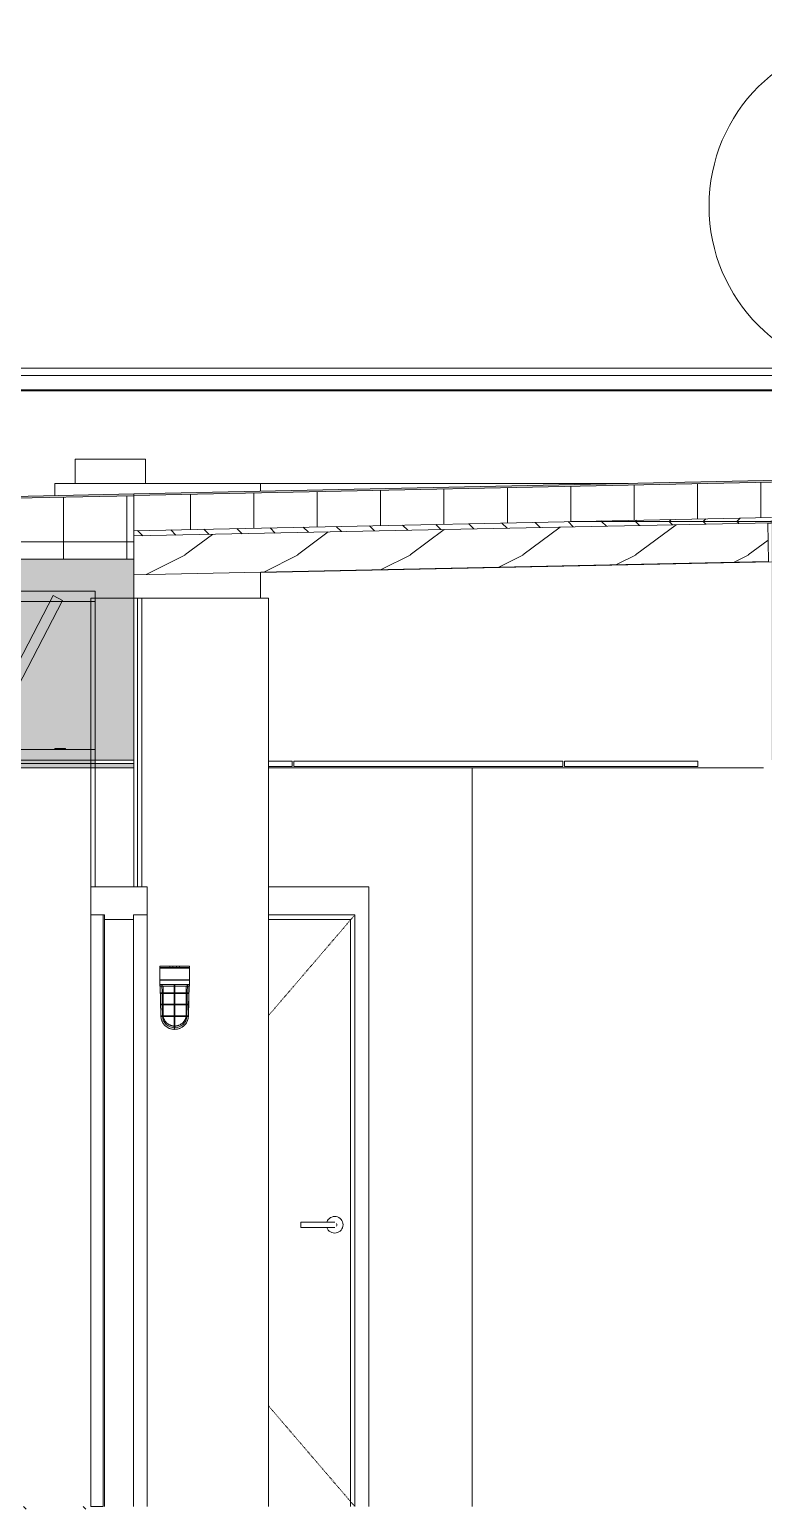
# Model space of a CAD drawing. Header units: inches. Extents: x 9661 to 15313, y -314 to 660.
# Drawn here: x 10346.7 to 10450.9, y 268 to 477.7 of the extents above; entities that cross this region are included whole.
import ezdxf

# ---------------------------------------------------------------- set-up
doc = ezdxf.new("R2010")
doc.units = ezdxf.units.IN
doc.header["$MEASUREMENT"] = 0
doc.linetypes.add('Dash 1_16_', pattern=[0.125, 0.0625, -0.0625])
for name, color, linetype, lineweight in [('0-1', 7, 'Continuous', 5), ('0-3', 55, 'Continuous', 9), ('0-4', 7, 'Continuous', 9), ('A-CLNG-1', 55, 'Continuous', 9), ('A-DOOR-2', 7, 'Dash 1_16_', 9), ('A-DOOR-3', 7, 'Continuous', 9), ('A-DOOR-4', 50, 'Continuous', 20), ('A-DOOR-FRAM-3', 7, 'Continuous', 9), ('A-DOOR-FRAM-4', 50, 'Continuous', 20), ('A-FLOR-1', 55, 'Continuous', 9), ('A-FLOR-3', 8, 'Continuous', 5), ('A-FLOR-8', 192, 'Continuous', 9), ('A-FLOR-MCUT-1', 51, 'Continuous', 9), ('A-FLOR-PATT-1', 45, 'Continuous', 9), ('A-ROOF-1', 252, 'Continuous', 13), ('A-ROOF-2', 251, 'Continuous', 5), ('A-ROOF-3', 132, 'Continuous', 9), ('A-ROOF-4', 55, 'Continuous', 9), ('A-ROOF-PATT-1', 45, 'Continuous', 9), ('A-WALL-4', 250, 'Continuous', 13), ('A-WALL-5', 55, 'Continuous', 9), ('E-LITE-EQPM', 33, 'Continuous', 9), ('E-LITE-EQPM-1', 55, 'Continuous', 9), ('I-WALL-1', 55, 'Continuous', 9), ('I-WALL-2', 7, 'Continuous', 9), ('S-BEAM-2', 7, 'Continuous', 9), ('S-BEAM-3', 55, 'Continuous', 9), ('S-GRID-IDEN', 1, 'Continuous', 9)]:
    doc.layers.add(name, color=color, linetype=linetype, lineweight=lineweight)
pattern_1 = [(0, (11008.554, 72), (0, 9), []), (90, (11008.554, 72), (-9, 6e-16), [])]

# ---------------------------------------------------------------- blocks, each defined once
blk = doc.blocks.new('Lighting-Flood-Cooper-All-Pro-VT1730-LED - Lighting-Flood-Cooper-All-Pro-VT1730-LED-V11-BUILDING SECTION - EAST_WEST - COURTYARD - LOOKING NORTH')
at = {"layer": 'E-LITE-EQPM'}
for p, q in [((10365.23, 344.44), (10365.23, 342.81)), ((10365.28, 344.44), (10367.33, 344.44)), ((10365.29, 344.56), (10365.29, 344.44)), ((10367.04, 344.56), (10367.13, 344.56)), ((10367.33, 344.44), (10369.38, 344.44)), ((10367.52, 344.56), (10367.61, 344.56)), ((10369.37, 344.44), (10369.37, 344.56)), ((10369.43, 342.81), (10369.43, 344.44)), ((10365.23, 342.75), (10365.23, 342.12)), ((10365.26, 342.81), (10365.26, 342.75)), ((10365.28, 342.81), (10367.33, 342.81)), ((10365.28, 342.75), (10367.33, 342.75)), ((10365.28, 342.12), (10367.33, 342.12)), ((10365.29, 342.12), (10365.37, 337.68)), ((10365.52, 342.12), (10365.54, 340.89)), ((10365.56, 342.12), (10365.56, 341.9)), ((10365.56, 341.9), (10367.28, 341.9)), ((10365.68, 341.9), (10365.68, 337.87)), ((10367.28, 342.13), (10367.28, 337.68)), ((10367.33, 342.81), (10369.38, 342.81)), ((10367.33, 342.75), (10369.38, 342.75)), ((10367.33, 342.12), (10369.38, 342.12)), ((10367.37, 341.9), (10369.1, 341.9)), ((10367.38, 337.68), (10367.38, 342.13)), ((10368.98, 337.87), (10368.98, 341.9)), ((10369.1, 341.9), (10369.1, 342.12)), ((10369.14, 342.12), (10369.12, 340.91)), ((10369.29, 337.68), (10369.37, 342.12)), ((10369.4, 342.75), (10369.4, 342.81)), ((10369.43, 342.12), (10369.43, 342.75)), ((10366.42, 340.94), (10365.48, 340.94)), ((10365.48, 340.85), (10365.75, 340.85)), ((10365.53, 340.94), (10365.64, 340.94)), ((10365.64, 340.85), (10365.53, 340.85)), ((10365.54, 340.87), (10365.57, 339.28)), ((10367.98, 340.85), (10369.13, 340.85)), ((10369.13, 340.94), (10368.9, 340.94)), ((10369.02, 340.94), (10369.13, 340.94)), ((10369.12, 340.85), (10369.02, 340.85)), ((10369.12, 340.89), (10369.09, 339.29)), ((10366.42, 339.31), (10365.5, 339.31)), ((10365.51, 339.22), (10365.79, 339.22)), ((10365.52, 339.31), (10365.63, 339.31)), ((10365.63, 339.22), (10365.52, 339.22)), ((10366.12, 337.69), (10365.53, 337.69)), ((10365.55, 337.69), (10365.66, 337.69)), ((10365.57, 339.25), (10365.59, 337.68)), ((10365.64, 339.31), (10365.68, 339.31)), ((10365.69, 339.22), (10365.65, 339.22)), ((10366.48, 339.31), (10366.43, 339.31)), ((10367.98, 339.22), (10369.15, 339.22)), ((10369.12, 337.69), (10368.16, 337.69)), ((10369.15, 339.31), (10368.86, 339.31)), ((10368.96, 339.31), (10369, 339.31)), ((10369.02, 339.22), (10368.98, 339.22)), ((10369.01, 337.69), (10369.11, 337.69)), ((10369.03, 339.31), (10369.14, 339.31)), ((10369.13, 339.22), (10369.03, 339.22)), ((10369.09, 339.26), (10369.06, 337.68)), ((10365.54, 337.6), (10366.43, 337.6)), ((10365.68, 337.6), (10365.57, 337.6)), ((10366.43, 337.6), (10366.49, 337.6)), ((10367.28, 337.59), (10367.28, 337.3)), ((10367.28, 335.99), (10367.28, 336.21)), ((10367.28, 336.21), (10367.28, 335.98)), ((10367.28, 335.98), (10367.28, 336.21)), ((10367.28, 335.84), (10367.28, 335.98)), ((10367.38, 335.98), (10367.38, 336.49)), ((10367.38, 336.21), (10367.38, 335.99)), ((10367.38, 336.21), (10367.38, 335.98)), ((10367.38, 335.98), (10367.38, 335.84)), ((10367.79, 337.6), (10368.16, 337.6)), ((10368.53, 337.6), (10369.12, 337.6)), ((10369.09, 337.6), (10368.99, 337.6))]:
    blk.add_line(p, q, dxfattribs=at)
at = {"layer": 'E-LITE-EQPM', "flags": 128}
for points in [[(10365.36, 340.85), (10365.35, 340.85), (10365.35, 340.85), (10365.35, 340.85), (10365.35, 340.85), (10365.35, 340.85), (10365.35, 340.85), (10365.34, 340.85), (10365.34, 340.85), (10365.34, 340.85), (10365.34, 340.85), (10365.34, 340.85), (10365.33, 340.85), (10365.33, 340.85), (10365.33, 340.85), (10365.33, 340.85), (10365.33, 340.86), (10365.33, 340.86), (10365.33, 340.86), (10365.32, 340.86), (10365.32, 340.86), (10365.32, 340.86), (10365.32, 340.86), (10365.32, 340.86), (10365.32, 340.87), (10365.32, 340.87), (10365.32, 340.87), (10365.31, 340.87), (10365.31, 340.87), (10365.31, 340.87), (10365.31, 340.88), (10365.31, 340.88), (10365.31, 340.88), (10365.31, 340.88), (10365.31, 340.88), (10365.31, 340.88), (10365.31, 340.89), (10365.31, 340.89), (10365.31, 340.89), (10365.31, 340.89), (10365.31, 340.89), (10365.31, 340.9), (10365.31, 340.9), (10365.31, 340.9), (10365.31, 340.9), (10365.31, 340.9), (10365.31, 340.91), (10365.31, 340.91), (10365.31, 340.91), (10365.31, 340.91), (10365.31, 340.91), (10365.31, 340.91), (10365.32, 340.92), (10365.32, 340.92), (10365.32, 340.92), (10365.32, 340.92), (10365.32, 340.92), (10365.32, 340.92), (10365.32, 340.92), (10365.32, 340.93), (10365.32, 340.93), (10365.33, 340.93), (10365.33, 340.93), (10365.33, 340.93), (10365.33, 340.93), (10365.33, 340.93), (10365.33, 340.93), (10365.34, 340.93), (10365.34, 340.94), (10365.34, 340.94), (10365.34, 340.94), (10365.34, 340.94), (10365.34, 340.94), (10365.35, 340.94), (10365.35, 340.94), (10365.35, 340.94), (10365.35, 340.94), (10365.35, 340.94), (10365.36, 340.94), (10365.36, 340.94)], [(10367.33, 340.94), (10367.25, 340.94), (10367.17, 340.94), (10367.09, 340.94), (10367.01, 340.94), (10366.94, 340.94), (10366.86, 340.94), (10366.78, 340.94), (10366.71, 340.94), (10366.63, 340.94), (10366.56, 340.94), (10366.49, 340.94), (10366.42, 340.94), (10366.35, 340.94), (10366.28, 340.94), (10366.21, 340.94), (10366.15, 340.94), (10366.09, 340.94), (10366.03, 340.94), (10365.97, 340.94), (10365.91, 340.94), (10365.86, 340.94), (10365.81, 340.94), (10365.76, 340.94), (10365.71, 340.94), (10365.67, 340.94), (10365.63, 340.94), (10365.59, 340.94), (10365.55, 340.94), (10365.52, 340.94), (10365.49, 340.94), (10365.46, 340.94), (10365.44, 340.94), (10365.42, 340.94), (10365.4, 340.94), (10365.38, 340.94), (10365.37, 340.94), (10365.36, 340.94), (10365.36, 340.94), (10365.36, 340.94), (10365.36, 340.94)], [(10365.36, 340.94), (10365.36, 340.94), (10365.36, 340.94), (10365.37, 340.94), (10365.38, 340.94), (10365.4, 340.94), (10365.41, 340.94), (10365.43, 340.94), (10365.46, 340.94)], [(10365.46, 340.85), (10365.44, 340.85), (10365.42, 340.85), (10365.4, 340.85), (10365.38, 340.85), (10365.37, 340.85), (10365.36, 340.85), (10365.36, 340.85), (10365.36, 340.85), (10365.36, 340.85)], [(10365.36, 340.85), (10365.36, 340.85), (10365.36, 340.85), (10365.37, 340.85), (10365.38, 340.85), (10365.4, 340.85), (10365.41, 340.85), (10365.43, 340.85), (10365.46, 340.85), (10365.48, 340.85), (10365.51, 340.85), (10365.54, 340.85), (10365.58, 340.85), (10365.62, 340.85), (10365.66, 340.85), (10365.7, 340.85), (10365.75, 340.85), (10365.79, 340.85), (10365.85, 340.85), (10365.9, 340.85), (10365.95, 340.85), (10366.01, 340.85), (10366.07, 340.85), (10366.13, 340.85), (10366.2, 340.85), (10366.26, 340.85), (10366.33, 340.85), (10366.4, 340.85), (10366.47, 340.85), (10366.54, 340.85), (10366.61, 340.85), (10366.69, 340.85), (10366.76, 340.85), (10366.84, 340.85), (10366.92, 340.85), (10366.99, 340.85), (10367.07, 340.85), (10367.15, 340.85), (10367.23, 340.85), (10367.31, 340.85), (10367.33, 340.85)], [(10365.54, 340.94), (10365.58, 340.94), (10365.62, 340.94), (10365.66, 340.94)], [(10365.67, 340.85), (10365.63, 340.85), (10365.59, 340.85), (10365.55, 340.85)], [(10369.3, 340.94), (10369.3, 340.94), (10369.29, 340.94), (10369.29, 340.94), (10369.27, 340.94), (10369.26, 340.94), (10369.24, 340.94), (10369.22, 340.94), (10369.2, 340.94), (10369.17, 340.94), (10369.14, 340.94), (10369.11, 340.94), (10369.08, 340.94), (10369.04, 340.94), (10369, 340.94), (10368.96, 340.94), (10368.91, 340.94), (10368.86, 340.94), (10368.81, 340.94), (10368.76, 340.94), (10368.7, 340.94), (10368.64, 340.94), (10368.58, 340.94), (10368.52, 340.94), (10368.46, 340.94), (10368.39, 340.94), (10368.33, 340.94), (10368.26, 340.94), (10368.19, 340.94), (10368.12, 340.94), (10368.04, 340.94), (10367.97, 340.94), (10367.89, 340.94), (10367.82, 340.94), (10367.74, 340.94), (10367.66, 340.94), (10367.59, 340.94), (10367.51, 340.94), (10367.43, 340.94), (10367.35, 340.94), (10367.33, 340.94)], [(10367.33, 340.85), (10367.41, 340.85), (10367.49, 340.85), (10367.56, 340.85), (10367.64, 340.85), (10367.72, 340.85), (10367.8, 340.85), (10367.87, 340.85), (10367.95, 340.85), (10368.02, 340.85), (10368.1, 340.85), (10368.17, 340.85), (10368.24, 340.85), (10368.31, 340.85), (10368.38, 340.85), (10368.44, 340.85), (10368.51, 340.85), (10368.57, 340.85), (10368.63, 340.85), (10368.69, 340.85), (10368.74, 340.85), (10368.8, 340.85), (10368.85, 340.85), (10368.9, 340.85), (10368.94, 340.85), (10368.99, 340.85), (10369.03, 340.85), (10369.07, 340.85), (10369.1, 340.85), (10369.14, 340.85), (10369.17, 340.85), (10369.19, 340.85), (10369.22, 340.85), (10369.24, 340.85), (10369.26, 340.85), (10369.27, 340.85), (10369.28, 340.85), (10369.29, 340.85), (10369.3, 340.85), (10369.3, 340.85), (10369.3, 340.85)], [(10368.99, 340.94), (10369.03, 340.94), (10369.07, 340.94), (10369.1, 340.94), (10369.12, 340.94)], [(10369.11, 340.85), (10369.08, 340.85), (10369.04, 340.85), (10369, 340.85)], [(10369.19, 340.94), (10369.22, 340.94), (10369.24, 340.94), (10369.26, 340.94), (10369.27, 340.94), (10369.28, 340.94), (10369.29, 340.94), (10369.3, 340.94), (10369.3, 340.94), (10369.3, 340.94)], [(10369.3, 340.85), (10369.3, 340.85), (10369.29, 340.85), (10369.29, 340.85), (10369.27, 340.85), (10369.26, 340.85), (10369.24, 340.85), (10369.22, 340.85), (10369.2, 340.85)], [(10369.3, 340.94), (10369.3, 340.94), (10369.3, 340.94), (10369.31, 340.94), (10369.31, 340.94), (10369.31, 340.94), (10369.31, 340.94), (10369.31, 340.94), (10369.31, 340.94), (10369.32, 340.94), (10369.32, 340.94), (10369.32, 340.94), (10369.32, 340.93), (10369.32, 340.93), (10369.33, 340.93), (10369.33, 340.93), (10369.33, 340.93), (10369.33, 340.93), (10369.33, 340.93), (10369.33, 340.93), (10369.33, 340.93), (10369.34, 340.92), (10369.34, 340.92), (10369.34, 340.92), (10369.34, 340.92), (10369.34, 340.92), (10369.34, 340.92), (10369.34, 340.91), (10369.34, 340.91), (10369.34, 340.91), (10369.34, 340.91), (10369.34, 340.91), (10369.35, 340.91), (10369.35, 340.9), (10369.35, 340.9), (10369.35, 340.9), (10369.35, 340.9), (10369.35, 340.9), (10369.35, 340.9), (10369.35, 340.89), (10369.35, 340.89), (10369.35, 340.89), (10369.35, 340.89), (10369.35, 340.89), (10369.35, 340.88), (10369.35, 340.88), (10369.35, 340.88), (10369.34, 340.88), (10369.34, 340.88), (10369.34, 340.87), (10369.34, 340.87), (10369.34, 340.87), (10369.34, 340.87), (10369.34, 340.87), (10369.34, 340.87), (10369.34, 340.87), (10369.34, 340.86), (10369.34, 340.86), (10369.33, 340.86), (10369.33, 340.86), (10369.33, 340.86), (10369.33, 340.86), (10369.33, 340.86), (10369.33, 340.85), (10369.33, 340.85), (10369.32, 340.85), (10369.32, 340.85), (10369.32, 340.85), (10369.32, 340.85), (10369.32, 340.85), (10369.32, 340.85), (10369.31, 340.85), (10369.31, 340.85), (10369.31, 340.85), (10369.31, 340.85), (10369.31, 340.85), (10369.3, 340.85), (10369.3, 340.85), (10369.3, 340.85), (10369.3, 340.85)], [(10365.38, 339.22), (10365.38, 339.22), (10365.38, 339.22), (10365.38, 339.22), (10365.38, 339.22), (10365.37, 339.22), (10365.37, 339.22), (10365.37, 339.22), (10365.37, 339.22), (10365.37, 339.22), (10365.37, 339.22), (10365.36, 339.23), (10365.36, 339.23), (10365.36, 339.23), (10365.36, 339.23), (10365.36, 339.23), (10365.36, 339.23), (10365.35, 339.23), (10365.35, 339.23), (10365.35, 339.23), (10365.35, 339.24), (10365.35, 339.24), (10365.35, 339.24), (10365.35, 339.24), (10365.35, 339.24), (10365.34, 339.24), (10365.34, 339.24), (10365.34, 339.25), (10365.34, 339.25), (10365.34, 339.25), (10365.34, 339.25), (10365.34, 339.25), (10365.34, 339.25), (10365.34, 339.26), (10365.34, 339.26), (10365.34, 339.26), (10365.34, 339.26), (10365.34, 339.26), (10365.34, 339.27), (10365.34, 339.27), (10365.34, 339.27), (10365.34, 339.27), (10365.34, 339.27), (10365.34, 339.27), (10365.34, 339.28), (10365.34, 339.28), (10365.34, 339.28), (10365.34, 339.28), (10365.34, 339.28), (10365.34, 339.29), (10365.34, 339.29), (10365.34, 339.29), (10365.34, 339.29), (10365.34, 339.29), (10365.35, 339.29), (10365.35, 339.3), (10365.35, 339.3), (10365.35, 339.3), (10365.35, 339.3), (10365.35, 339.3), (10365.35, 339.3), (10365.35, 339.3), (10365.36, 339.3), (10365.36, 339.31), (10365.36, 339.31), (10365.36, 339.31), (10365.36, 339.31), (10365.36, 339.31), (10365.36, 339.31), (10365.37, 339.31), (10365.37, 339.31), (10365.37, 339.31), (10365.37, 339.31), (10365.37, 339.31), (10365.38, 339.31), (10365.38, 339.31), (10365.38, 339.31), (10365.38, 339.31), (10365.38, 339.31), (10365.38, 339.31)], [(10365.41, 337.6), (10365.41, 337.6), (10365.41, 337.6), (10365.41, 337.6), (10365.41, 337.6), (10365.41, 337.6), (10365.4, 337.6), (10365.4, 337.6), (10365.4, 337.6), (10365.4, 337.6), (10365.4, 337.6), (10365.39, 337.6), (10365.39, 337.6), (10365.39, 337.6), (10365.39, 337.6), (10365.39, 337.6), (10365.39, 337.61), (10365.39, 337.61), (10365.38, 337.61), (10365.38, 337.61), (10365.38, 337.61), (10365.38, 337.61), (10365.38, 337.61), (10365.38, 337.61), (10365.38, 337.62), (10365.38, 337.62), (10365.37, 337.62), (10365.37, 337.62), (10365.37, 337.62), (10365.37, 337.62), (10365.37, 337.63), (10365.37, 337.63), (10365.37, 337.63), (10365.37, 337.63), (10365.37, 337.63), (10365.37, 337.63), (10365.37, 337.64), (10365.37, 337.64), (10365.37, 337.64), (10365.37, 337.64), (10365.37, 337.64), (10365.37, 337.65), (10365.37, 337.65), (10365.37, 337.65), (10365.37, 337.65), (10365.37, 337.65), (10365.37, 337.66), (10365.37, 337.66), (10365.37, 337.66), (10365.37, 337.66), (10365.37, 337.66), (10365.37, 337.66), (10365.37, 337.67), (10365.37, 337.67), (10365.38, 337.67), (10365.38, 337.67), (10365.38, 337.67), (10365.38, 337.67), (10365.38, 337.67), (10365.38, 337.68), (10365.38, 337.68), (10365.38, 337.68), (10365.39, 337.68), (10365.39, 337.68), (10365.39, 337.68), (10365.39, 337.68), (10365.39, 337.68), (10365.39, 337.68), (10365.4, 337.69), (10365.4, 337.69), (10365.4, 337.69), (10365.4, 337.69), (10365.4, 337.69), (10365.4, 337.69), (10365.41, 337.69), (10365.41, 337.69), (10365.41, 337.69), (10365.41, 337.69), (10365.41, 337.69), (10365.41, 337.69)], [(10367.33, 339.31), (10367.25, 339.31), (10367.17, 339.31), (10367.1, 339.31), (10367.02, 339.31), (10366.94, 339.31), (10366.87, 339.31), (10366.79, 339.31), (10366.72, 339.31), (10366.64, 339.31), (10366.57, 339.31), (10366.5, 339.31), (10366.43, 339.31), (10366.36, 339.31), (10366.3, 339.31), (10366.23, 339.31), (10366.17, 339.31), (10366.11, 339.31), (10366.05, 339.31), (10365.99, 339.31), (10365.93, 339.31), (10365.88, 339.31), (10365.83, 339.31), (10365.78, 339.31), (10365.74, 339.31), (10365.69, 339.31), (10365.65, 339.31), (10365.61, 339.31), (10365.58, 339.31), (10365.55, 339.31), (10365.52, 339.31), (10365.49, 339.31), (10365.47, 339.31), (10365.44, 339.31), (10365.43, 339.31), (10365.41, 339.31), (10365.4, 339.31), (10365.39, 339.31), (10365.39, 339.31), (10365.38, 339.31), (10365.38, 339.31)], [(10365.38, 339.31), (10365.39, 339.31), (10365.39, 339.31), (10365.4, 339.31), (10365.41, 339.31), (10365.42, 339.31), (10365.44, 339.31), (10365.46, 339.31), (10365.48, 339.31)], [(10365.49, 339.22), (10365.47, 339.22), (10365.44, 339.22), (10365.43, 339.22), (10365.41, 339.22), (10365.4, 339.22), (10365.39, 339.22), (10365.39, 339.22), (10365.38, 339.22), (10365.38, 339.22)], [(10365.38, 339.22), (10365.39, 339.22), (10365.39, 339.22), (10365.4, 339.22), (10365.41, 339.22), (10365.42, 339.22), (10365.44, 339.22), (10365.46, 339.22), (10365.48, 339.22), (10365.51, 339.22), (10365.54, 339.22), (10365.57, 339.22), (10365.6, 339.22), (10365.64, 339.22), (10365.68, 339.22), (10365.72, 339.22), (10365.77, 339.22), (10365.82, 339.22), (10365.87, 339.22), (10365.92, 339.22), (10365.97, 339.22), (10366.03, 339.22), (10366.09, 339.22), (10366.15, 339.22), (10366.21, 339.22), (10366.28, 339.22), (10366.34, 339.22), (10366.41, 339.22), (10366.48, 339.22), (10366.55, 339.22), (10366.62, 339.22), (10366.7, 339.22), (10366.77, 339.22), (10366.85, 339.22), (10366.92, 339.22), (10367, 339.22), (10367.07, 339.22), (10367.15, 339.22), (10367.23, 339.22), (10367.31, 339.22), (10367.33, 339.22)], [(10367.33, 337.69), (10367.25, 337.69), (10367.18, 337.69), (10367.1, 337.69), (10367.02, 337.69), (10366.95, 337.69), (10366.87, 337.69), (10366.8, 337.69), (10366.73, 337.69), (10366.65, 337.69), (10366.58, 337.69), (10366.51, 337.69), (10366.44, 337.69), (10366.38, 337.69), (10366.31, 337.69), (10366.25, 337.69), (10366.19, 337.69), (10366.13, 337.69), (10366.07, 337.69), (10366.01, 337.69), (10365.96, 337.69), (10365.9, 337.69), (10365.85, 337.69), (10365.81, 337.69), (10365.76, 337.69), (10365.72, 337.69), (10365.68, 337.69), (10365.64, 337.69), (10365.61, 337.69), (10365.57, 337.69), (10365.54, 337.69), (10365.52, 337.69), (10365.5, 337.69), (10365.47, 337.69), (10365.46, 337.69), (10365.44, 337.69), (10365.43, 337.69), (10365.42, 337.69), (10365.42, 337.69), (10365.41, 337.69), (10365.41, 337.69)], [(10365.41, 337.69), (10365.42, 337.69), (10365.42, 337.69), (10365.43, 337.69), (10365.44, 337.69), (10365.45, 337.69), (10365.47, 337.69), (10365.49, 337.69), (10365.51, 337.69)], [(10365.6, 337.69), (10365.63, 337.69), (10365.67, 337.69), (10365.71, 337.69)], [(10367.31, 336.22), (10367.26, 336.22), (10367.2, 336.23), (10367.13, 336.23), (10367.07, 336.24), (10367, 336.25), (10366.94, 336.27), (10366.87, 336.29), (10366.81, 336.3), (10366.75, 336.33), (10366.69, 336.35), (10366.63, 336.38), (10366.57, 336.41), (10366.51, 336.44), (10366.45, 336.47), (10366.4, 336.51), (10366.34, 336.55), (10366.29, 336.59), (10366.24, 336.63), (10366.19, 336.68), (10366.14, 336.72), (10366.1, 336.77), (10366.06, 336.82), (10366.02, 336.87), (10365.98, 336.92), (10365.94, 336.98), (10365.91, 337.04), (10365.87, 337.09), (10365.84, 337.15), (10365.82, 337.21), (10365.79, 337.27), (10365.77, 337.34), (10365.75, 337.4), (10365.73, 337.46), (10365.71, 337.53), (10365.7, 337.59), (10365.69, 337.66), (10365.68, 337.72), (10365.68, 337.79), (10365.68, 337.85), (10365.68, 337.87)], [(10369.27, 339.31), (10369.27, 339.31), (10369.27, 339.31), (10369.26, 339.31), (10369.25, 339.31), (10369.23, 339.31), (10369.22, 339.31), (10369.2, 339.31), (10369.17, 339.31), (10369.15, 339.31), (10369.12, 339.31), (10369.09, 339.31), (10369.05, 339.31), (10369.02, 339.31), (10368.98, 339.31), (10368.93, 339.31), (10368.89, 339.31), (10368.84, 339.31), (10368.79, 339.31), (10368.74, 339.31), (10368.68, 339.31), (10368.63, 339.31), (10368.57, 339.31), (10368.51, 339.31), (10368.44, 339.31), (10368.38, 339.31), (10368.31, 339.31), (10368.24, 339.31), (10368.18, 339.31), (10368.1, 339.31), (10368.03, 339.31), (10367.96, 339.31), (10367.89, 339.31), (10367.81, 339.31), (10367.74, 339.31), (10367.66, 339.31), (10367.58, 339.31), (10367.5, 339.31), (10367.43, 339.31), (10367.35, 339.31), (10367.33, 339.31)], [(10367.33, 339.22), (10367.41, 339.22), (10367.48, 339.22), (10367.56, 339.22), (10367.64, 339.22), (10367.71, 339.22), (10367.79, 339.22), (10367.87, 339.22), (10367.94, 339.22), (10368.01, 339.22), (10368.09, 339.22), (10368.16, 339.22), (10368.23, 339.22), (10368.29, 339.22), (10368.36, 339.22), (10368.43, 339.22), (10368.49, 339.22), (10368.55, 339.22), (10368.61, 339.22), (10368.67, 339.22), (10368.72, 339.22), (10368.78, 339.22), (10368.83, 339.22), (10368.87, 339.22), (10368.92, 339.22), (10368.96, 339.22), (10369, 339.22), (10369.04, 339.22), (10369.08, 339.22), (10369.11, 339.22), (10369.14, 339.22), (10369.17, 339.22), (10369.19, 339.22), (10369.21, 339.22), (10369.23, 339.22), (10369.24, 339.22), (10369.26, 339.22), (10369.26, 339.22), (10369.27, 339.22), (10369.27, 339.22), (10369.27, 339.22)], [(10369.24, 337.69), (10369.24, 337.69), (10369.24, 337.69), (10369.23, 337.69), (10369.22, 337.69), (10369.2, 337.69), (10369.19, 337.69), (10369.17, 337.69), (10369.14, 337.69), (10369.12, 337.69), (10369.09, 337.69), (10369.06, 337.69), (10369.03, 337.69), (10368.99, 337.69), (10368.95, 337.69), (10368.91, 337.69), (10368.86, 337.69), (10368.82, 337.69), (10368.77, 337.69), (10368.72, 337.69), (10368.66, 337.69), (10368.61, 337.69), (10368.55, 337.69), (10368.49, 337.69), (10368.43, 337.69), (10368.36, 337.69), (10368.3, 337.69), (10368.23, 337.69), (10368.16, 337.69), (10368.09, 337.69), (10368.02, 337.69), (10367.95, 337.69), (10367.88, 337.69), (10367.8, 337.69), (10367.73, 337.69), (10367.65, 337.69), (10367.58, 337.69), (10367.5, 337.69), (10367.43, 337.69), (10367.35, 337.69), (10367.33, 337.69)], [(10368.98, 337.87), (10368.98, 337.81), (10368.97, 337.74), (10368.97, 337.67), (10368.96, 337.61), (10368.95, 337.54), (10368.93, 337.48), (10368.91, 337.42), (10368.89, 337.35), (10368.87, 337.29), (10368.85, 337.23), (10368.82, 337.17), (10368.79, 337.11), (10368.76, 337.05), (10368.73, 336.99), (10368.69, 336.94), (10368.65, 336.89), (10368.61, 336.83), (10368.57, 336.78), (10368.52, 336.73), (10368.48, 336.69), (10368.43, 336.64), (10368.38, 336.6), (10368.33, 336.56), (10368.27, 336.52), (10368.22, 336.48), (10368.16, 336.45), (10368.11, 336.42), (10368.05, 336.39), (10367.99, 336.36), (10367.93, 336.33), (10367.86, 336.31), (10367.8, 336.29), (10367.74, 336.27), (10367.67, 336.26), (10367.61, 336.25), (10367.54, 336.24), (10367.48, 336.23), (10367.41, 336.22), (10367.35, 336.22)], [(10368.98, 337.69), (10369.02, 337.69), (10369.05, 337.69)], [(10369.14, 337.69), (10369.16, 337.69), (10369.18, 337.69), (10369.2, 337.69), (10369.21, 337.69), (10369.23, 337.69), (10369.23, 337.69), (10369.24, 337.69), (10369.24, 337.69), (10369.24, 337.69)], [(10369.17, 339.31), (10369.19, 339.31), (10369.21, 339.31), (10369.23, 339.31), (10369.24, 339.31), (10369.26, 339.31), (10369.26, 339.31), (10369.27, 339.31), (10369.27, 339.31), (10369.27, 339.31)], [(10369.27, 339.22), (10369.27, 339.22), (10369.27, 339.22), (10369.26, 339.22), (10369.25, 339.22), (10369.23, 339.22), (10369.22, 339.22), (10369.2, 339.22), (10369.17, 339.22)], [(10369.24, 337.69), (10369.24, 337.69), (10369.25, 337.69), (10369.25, 337.69), (10369.25, 337.69), (10369.25, 337.69), (10369.25, 337.69), (10369.25, 337.69), (10369.26, 337.69), (10369.26, 337.69), (10369.26, 337.69), (10369.26, 337.69), (10369.26, 337.68), (10369.27, 337.68), (10369.27, 337.68), (10369.27, 337.68), (10369.27, 337.68), (10369.27, 337.68), (10369.27, 337.68), (10369.27, 337.68), (10369.28, 337.68), (10369.28, 337.67), (10369.28, 337.67), (10369.28, 337.67), (10369.28, 337.67), (10369.28, 337.67), (10369.28, 337.67), (10369.28, 337.66), (10369.28, 337.66), (10369.28, 337.66), (10369.29, 337.66), (10369.29, 337.66), (10369.29, 337.66), (10369.29, 337.65), (10369.29, 337.65), (10369.29, 337.65), (10369.29, 337.65), (10369.29, 337.65), (10369.29, 337.65), (10369.29, 337.64), (10369.29, 337.64), (10369.29, 337.64), (10369.29, 337.64), (10369.29, 337.64), (10369.29, 337.63), (10369.29, 337.63), (10369.29, 337.63), (10369.29, 337.63), (10369.29, 337.63), (10369.29, 337.62), (10369.28, 337.62), (10369.28, 337.62), (10369.28, 337.62), (10369.28, 337.62), (10369.28, 337.62), (10369.28, 337.62), (10369.28, 337.61), (10369.28, 337.61), (10369.28, 337.61), (10369.27, 337.61), (10369.27, 337.61), (10369.27, 337.61), (10369.27, 337.61), (10369.27, 337.6), (10369.27, 337.6), (10369.27, 337.6), (10369.26, 337.6), (10369.26, 337.6), (10369.26, 337.6), (10369.26, 337.6), (10369.26, 337.6), (10369.26, 337.6), (10369.25, 337.6), (10369.25, 337.6), (10369.25, 337.6), (10369.25, 337.6), (10369.25, 337.6), (10369.24, 337.6), (10369.24, 337.6), (10369.24, 337.6)], [(10369.27, 339.31), (10369.27, 339.31), (10369.28, 339.31), (10369.28, 339.31), (10369.28, 339.31), (10369.28, 339.31), (10369.28, 339.31), (10369.29, 339.31), (10369.29, 339.31), (10369.29, 339.31), (10369.29, 339.31), (10369.29, 339.31), (10369.29, 339.31), (10369.3, 339.31), (10369.3, 339.31), (10369.3, 339.31), (10369.3, 339.31), (10369.3, 339.3), (10369.3, 339.3), (10369.3, 339.3), (10369.31, 339.3), (10369.31, 339.3), (10369.31, 339.3), (10369.31, 339.3), (10369.31, 339.29), (10369.31, 339.29), (10369.31, 339.29), (10369.31, 339.29), (10369.31, 339.29), (10369.32, 339.29), (10369.32, 339.28), (10369.32, 339.28), (10369.32, 339.28), (10369.32, 339.28), (10369.32, 339.28), (10369.32, 339.28), (10369.32, 339.27), (10369.32, 339.27), (10369.32, 339.27), (10369.32, 339.27), (10369.32, 339.27), (10369.32, 339.26), (10369.32, 339.26), (10369.32, 339.26), (10369.32, 339.26), (10369.32, 339.26), (10369.32, 339.26), (10369.32, 339.25), (10369.32, 339.25), (10369.32, 339.25), (10369.31, 339.25), (10369.31, 339.25), (10369.31, 339.24), (10369.31, 339.24), (10369.31, 339.24), (10369.31, 339.24), (10369.31, 339.24), (10369.31, 339.24), (10369.31, 339.24), (10369.31, 339.23), (10369.3, 339.23), (10369.3, 339.23), (10369.3, 339.23), (10369.3, 339.23), (10369.3, 339.23), (10369.3, 339.23), (10369.29, 339.23), (10369.29, 339.23), (10369.29, 339.22), (10369.29, 339.22), (10369.29, 339.22), (10369.29, 339.22), (10369.28, 339.22), (10369.28, 339.22), (10369.28, 339.22), (10369.28, 339.22), (10369.28, 339.22), (10369.28, 339.22), (10369.27, 339.22), (10369.27, 339.22)], [(10369.29, 337.68), (10369.25, 337.33), (10369.15, 336.99), (10368.99, 336.68), (10368.78, 336.39), (10368.52, 336.16), (10368.22, 335.97), (10367.9, 335.83), (10367.55, 335.76), (10367.2, 335.75), (10366.85, 335.81), (10366.52, 335.93), (10366.21, 336.1), (10365.94, 336.32), (10365.72, 336.6), (10365.54, 336.9), (10365.43, 337.23), (10365.37, 337.68)], [(10365.52, 337.6), (10365.5, 337.6), (10365.47, 337.6), (10365.46, 337.6), (10365.44, 337.6), (10365.43, 337.6), (10365.42, 337.6), (10365.42, 337.6), (10365.41, 337.6), (10365.41, 337.6)], [(10365.41, 337.6), (10365.42, 337.6), (10365.42, 337.6), (10365.43, 337.6), (10365.44, 337.6), (10365.45, 337.6), (10365.47, 337.6), (10365.49, 337.6), (10365.51, 337.6), (10365.54, 337.6), (10365.57, 337.6), (10365.6, 337.6), (10365.63, 337.6), (10365.67, 337.6), (10365.71, 337.6), (10365.75, 337.6), (10365.79, 337.6), (10365.84, 337.6), (10365.89, 337.6), (10365.94, 337.6), (10366, 337.6), (10366.05, 337.6), (10366.11, 337.6), (10366.17, 337.6), (10366.23, 337.6), (10366.29, 337.6), (10366.36, 337.6), (10366.43, 337.6), (10366.49, 337.6), (10366.56, 337.6), (10366.63, 337.6), (10366.71, 337.6), (10366.78, 337.6), (10366.85, 337.6), (10366.93, 337.6), (10367, 337.6), (10367.08, 337.6), (10367.15, 337.6), (10367.23, 337.6), (10367.31, 337.6), (10367.33, 337.6)], [(10365.72, 337.6), (10365.68, 337.6), (10365.64, 337.6), (10365.61, 337.6)], [(10367.28, 337.68), (10367.28, 336.86), (10367.28, 336.21), (10367.28, 335.84)], [(10367.28, 335.8), (10367.28, 335.79), (10367.28, 335.78), (10367.29, 335.78), (10367.29, 335.77), (10367.29, 335.77), (10367.3, 335.76), (10367.3, 335.76), (10367.32, 335.75), (10367.33, 335.75), (10367.34, 335.75), (10367.34, 335.75), (10367.35, 335.76), (10367.36, 335.76), (10367.37, 335.77), (10367.37, 335.78), (10367.37, 335.79), (10367.38, 335.8)], [(10367.33, 337.6), (10367.4, 337.6), (10367.48, 337.6), (10367.56, 337.6), (10367.63, 337.6), (10367.71, 337.6), (10367.78, 337.6), (10367.86, 337.6), (10367.93, 337.6), (10368, 337.6), (10368.07, 337.6), (10368.14, 337.6), (10368.21, 337.6), (10368.28, 337.6), (10368.34, 337.6), (10368.41, 337.6), (10368.47, 337.6), (10368.53, 337.6), (10368.59, 337.6), (10368.65, 337.6), (10368.7, 337.6), (10368.75, 337.6), (10368.8, 337.6), (10368.85, 337.6), (10368.9, 337.6), (10368.94, 337.6), (10368.98, 337.6), (10369.02, 337.6), (10369.05, 337.6), (10369.08, 337.6), (10369.11, 337.6), (10369.14, 337.6), (10369.16, 337.6), (10369.18, 337.6), (10369.2, 337.6), (10369.21, 337.6), (10369.23, 337.6), (10369.23, 337.6), (10369.24, 337.6), (10369.24, 337.6), (10369.24, 337.6)], [(10367.38, 335.84), (10367.38, 336.21), (10367.38, 336.86), (10367.38, 337.68)], [(10369.03, 337.6), (10368.99, 337.6), (10368.95, 337.6)], [(10369.24, 337.6), (10369.24, 337.6), (10369.24, 337.6), (10369.23, 337.6), (10369.22, 337.6), (10369.2, 337.6), (10369.19, 337.6), (10369.17, 337.6), (10369.14, 337.6)]]:
    blk.add_lwpolyline(points, dxfattribs=at)
at = {"layer": 'E-LITE-EQPM'}
blk.add_arc((10367.33, 337.71), 1.73, 183.4345, 357.1695, dxfattribs=at)
at = {"layer": 'E-LITE-EQPM-1'}
for p, q in [((10369.43, 344.75), (10365.23, 344.75)), ((10365.23, 344.75), (10365.23, 341.9)), ((10365.23, 344.75), (10365.23, 344.56)), ((10365.23, 344.75), (10366.64, 344.75)), ((10366.64, 344.56), (10365.23, 344.56)), ((10366.64, 344.75), (10367.01, 344.75)), ((10366.64, 344.75), (10366.64, 344.56)), ((10367.01, 344.56), (10366.64, 344.56)), ((10367.01, 344.75), (10367.09, 344.75)), ((10367.09, 344.56), (10367.01, 344.56)), ((10367.09, 344.75), (10367.05, 344.75)), ((10367.14, 344.75), (10367.09, 344.75)), ((10367.09, 344.75), (10367.57, 344.75)), ((10367.09, 344.75), (10367.09, 344.56)), ((10367.09, 344.75), (10367.09, 344.56)), ((10367.57, 344.56), (10367.09, 344.56)), ((10367.57, 344.75), (10367.52, 344.75)), ((10367.6, 344.75), (10367.57, 344.75)), ((10367.57, 344.75), (10367.65, 344.75)), ((10367.57, 344.75), (10367.57, 344.56)), ((10367.57, 344.75), (10367.57, 344.56)), ((10367.65, 344.56), (10367.57, 344.56)), ((10367.65, 344.75), (10368.01, 344.75)), ((10368.01, 344.56), (10367.65, 344.56)), ((10368.01, 344.75), (10369.43, 344.75)), ((10368.01, 344.56), (10368.01, 344.75)), ((10369.43, 344.56), (10368.01, 344.56)), ((10369.43, 341.9), (10369.43, 344.75)), ((10369.43, 344.56), (10369.43, 344.75)), ((10365.23, 341.9), (10369.43, 341.9)), ((10365.29, 341.9), (10365.37, 337.68)), ((10369.36, 341.9), (10369.29, 337.68))]:
    blk.add_line(p, q, dxfattribs=at)
blk.add_arc((10367.33, 337.71), 1.96, 181, 359, dxfattribs=at)
blk = doc.blocks.new('HOLLOW METAL - UNIT DOOR-2191977-BUILDING SECTION - EAST_WEST - COURTYARD - LOOKING NORTH')
at = {"layer": 'A-DOOR-2'}
for p, q in [((10392.9, 352), (10380.66, 337.72)), ((10380.66, 282.28), (10392.9, 268))]:
    blk.add_line(p, q, dxfattribs=at)
at = {"layer": 'A-DOOR-3'}
for p, q in [((10389.36, 308.39), (10385.22, 308.39)), ((10385.22, 308), (10385.22, 308.39)), ((10385.22, 307.61), (10385.22, 308)), ((10385.22, 307.61), (10389.36, 307.61))]:
    blk.add_line(p, q, dxfattribs=at)
at = {"layer": 'A-DOOR-3', "flags": 128}
for points in [[(10389.95, 308.39), (10389.95, 308.39), (10389.95, 308.39), (10389.94, 308.39), (10389.94, 308.39), (10389.94, 308.39), (10389.93, 308.39), (10389.93, 308.39), (10389.92, 308.39), (10389.91, 308.39), (10389.9, 308.39), (10389.89, 308.39), (10389.88, 308.39), (10389.87, 308.39), (10389.86, 308.39), (10389.85, 308.39), (10389.83, 308.39), (10389.82, 308.39), (10389.8, 308.39), (10389.79, 308.39), (10389.77, 308.39), (10389.75, 308.39), (10389.73, 308.39), (10389.72, 308.39), (10389.7, 308.39), (10389.68, 308.39), (10389.66, 308.39), (10389.64, 308.39), (10389.62, 308.39), (10389.59, 308.39), (10389.57, 308.39), (10389.55, 308.39), (10389.53, 308.39), (10389.5, 308.39), (10389.48, 308.39), (10389.46, 308.39), (10389.44, 308.39), (10389.41, 308.39), (10389.39, 308.39), (10389.36, 308.39), (10389.36, 308.39)], [(10389.36, 307.61), (10389.38, 307.61), (10389.41, 307.61), (10389.43, 307.61), (10389.45, 307.61), (10389.48, 307.61), (10389.5, 307.61), (10389.52, 307.61), (10389.54, 307.61), (10389.57, 307.61), (10389.59, 307.61), (10389.61, 307.61), (10389.63, 307.61), (10389.65, 307.61), (10389.67, 307.61), (10389.69, 307.61), (10389.71, 307.61), (10389.73, 307.61), (10389.75, 307.61), (10389.77, 307.61), (10389.78, 307.61), (10389.8, 307.61), (10389.81, 307.61), (10389.83, 307.61), (10389.84, 307.61), (10389.86, 307.61), (10389.87, 307.61), (10389.88, 307.61), (10389.89, 307.61), (10389.9, 307.61), (10389.91, 307.61), (10389.92, 307.61), (10389.92, 307.61), (10389.93, 307.61), (10389.94, 307.61), (10389.94, 307.61), (10389.94, 307.61), (10389.95, 307.61), (10389.95, 307.61), (10389.95, 307.61)]]:
    blk.add_lwpolyline(points, dxfattribs=at)
at = {"layer": 'A-DOOR-3'}
for centre, radius, start, end in [((10390.05, 308), 1.18, 0, 160.3657), ((10389.95, 308), 0.394, 75, 90), ((10390.05, 308), 1.18, 199.5633, 0), ((10389.95, 308), 0.394, 270, 285), ((10389.95, 308), 0.394, 0, 30), ((10389.95, 308), 0.394, 330, 0)]:
    blk.add_arc(centre, radius, start, end, dxfattribs=at)
at = {"layer": 'A-DOOR-FRAM-3'}
for p, q in [((10394.9, 356), (10380.66, 356)), ((10394.9, 268), (10394.9, 356)), ((10380.66, 352), (10392.9, 352)), ((10380.66, 351.37), (10392.28, 351.37)), ((10392.28, 351.37), (10392.28, 268)), ((10392.9, 352), (10392.9, 268))]:
    blk.add_line(p, q, dxfattribs=at)
blk = doc.blocks.new('HOLLOW METAL - UNIT DOOR-V15-BUILDING SECTION - EAST_WEST - COURTYARD - LOOKING NORTH')
at = {"layer": 'A-DOOR-4'}
for p, q in [((10357.16, 220), (10355.41, 220)), ((10355.41, 220), (10355.41, 136)), ((10357.16, 136), (10357.16, 220)), ((10355.41, 136), (10357.16, 136))]:
    blk.add_line(p, q, dxfattribs=at)
at = {"layer": 'A-DOOR-FRAM-3'}
for p, q in [((10357.35, 219.37), (10357.35, 136)), ((10361.48, 219.37), (10361.48, 136)), ((10363.41, 220), (10363.41, 136))]:
    blk.add_line(p, q, dxfattribs=at)
at = {"layer": 'A-DOOR-FRAM-4'}
for p, q in [((10355.41, 224), (10355.41, 220)), ((10363.41, 224), (10355.41, 224)), ((10363.41, 220), (10363.41, 224)), ((10355.41, 220), (10357.35, 220)), ((10357.35, 220), (10357.35, 219.37)), ((10357.35, 219.37), (10361.48, 219.37)), ((10361.48, 219.37), (10361.48, 220)), ((10361.48, 220), (10363.41, 220))]:
    blk.add_line(p, q, dxfattribs=at)
blk = doc.blocks.new('CTR - 1st Phase - Common Walls_rvt-1-BUILDING SECTION - EAST_WEST - COURTYARD - LOOKING NORTH')
at = {"layer": 'A-CLNG-1'}
for p, q in [((10380.66, 373.82), (10384.02, 373.82)), ((10384.02, 373.07), (10384.02, 373.82)), ((10384.27, 373.82), (10422.42, 373.82)), ((10384.27, 373.07), (10384.27, 373.82)), ((10422.42, 373.07), (10422.42, 373.82)), ((10422.67, 373.82), (10441.62, 373.82)), ((10422.67, 373.07), (10422.67, 373.82)), ((10441.62, 373.07), (10441.62, 373.82)), ((10384.02, 373.07), (10380.66, 373.07)), ((10422.42, 373.07), (10384.27, 373.07)), ((10441.62, 373.07), (10422.67, 373.07))]:
    blk.add_line(p, q, dxfattribs=at)
at = {"layer": 'A-WALL-4'}
for p, q in [((10356.04, 397), (10356.04, 356)), ((10361.54, 397), (10361.54, 356)), ((10362.04, 397), (10362.04, 356))]:
    blk.add_line(p, q, dxfattribs=at)
at = {"layer": 'I-WALL-1'}
for p, q in [((10380.66, 397), (10362.66, 397)), ((10380.66, 268), (10380.66, 397)), ((10409.56, 268), (10409.56, 372.87))]:
    blk.add_line(p, q, dxfattribs=at)
at = {"layer": 'I-WALL-2'}
for p, q in [((10362.66, 397), (10355.41, 397)), ((10355.41, 397), (10355.41, 356)), ((10362.66, 356), (10362.66, 397)), ((10355.41, 356), (10362.66, 356))]:
    blk.add_line(p, q, dxfattribs=at)
at = {"layer": '0-4'}
for name, p in [('HOLLOW METAL - UNIT DOOR-V15-BUILDING SECTION - EAST_WEST - COURTYARD - LOOKING NORTH', (0, 132)), ('HOLLOW METAL - UNIT DOOR-2191977-BUILDING SECTION - EAST_WEST - COURTYARD - LOOKING NORTH', (0, 0)), ('Lighting-Flood-Cooper-All-Pro-VT1730-LED - Lighting-Flood-Cooper-All-Pro-VT1730-LED-V11-BUILDING SECTION - EAST_WEST - COURTYARD - LOOKING NORTH', (0, 0))]:
    blk.add_blockref(name, p, dxfattribs=at)
blk = doc.blocks.new('TRUSS - 24_-2435216-BUILDING SECTION - EAST_WEST - COURTYARD - LOOKING NORTH')
at = {"layer": 'S-BEAM-2'}
for p, q in [((10356.04, 134), (9988.44, 134)), ((9988.44, 132.5), (10356.04, 132.5)), ((10350.09, 133.35), (10338.66, 111.35)), ((10339.99, 110.65), (10351.42, 132.65)), ((10351.42, 132.65), (10350.09, 133.35)), ((10356.04, 132.5), (10356.04, 134)), ((10356.04, 111.5), (9988.44, 111.5)), ((10351.82, 111.62), (10350.32, 111.62)), ((10350.32, 111.62), (10350.32, 111.56)), ((10350.32, 111.56), (10351.82, 111.56)), ((10351.82, 111.56), (10351.82, 111.62)), ((10356.04, 110), (10356.04, 111.5)), ((9988.44, 110), (10356.04, 110))]:
    blk.add_line(p, q, dxfattribs=at)
blk = doc.blocks.new('LVL-Laminated Veneer Lumber - _2_SISTERED 4X6 PINE-V26-BUILDING SECTION - EAST_WEST - COURTYARD - LOOKING NORTH')
at = {"layer": 'S-BEAM-3'}
for p, q in [((10451.52, 407.65), (10452.04, 407.66)), ((10452.04, 402.16), (10379.54, 400.65))]:
    blk.add_line(p, q, dxfattribs=at)
blk = doc.blocks.new('LVL-Laminated Veneer Lumber - 4X6 S_ PINE - NO_ 1-2262206-BUILDING SECTION - EAST_WEST - COURTYARD - LOOKING NORTH')
at = {"layer": 'S-BEAM-3'}
h = blk.add_hatch(dxfattribs=at)
h.set_pattern_fill('FP_15', color=256, style=0, pattern_type=2)
h.set_pattern_definition([(216.87, (11014.952, 87.994), (47.980943, 31.987086), [7.997, -71.971]), (206.565, (11024.548, 83.196), (-15.993714, -15.99413), [17.881, -17.881]), (198.435, (11024.548, 75.199), (-31.98674, -15.99388), [10.115, -40.461])])
h.paths.add_polyline_path([(10361.54, 400.32), (10451.63, 402.2), (10451.52, 407.7), (10361.54, 405.82), (10361.54, 402.52)], flags=0)
for p, q in [((10451.52, 407.7), (10451.63, 402.2)), ((10451.63, 402.2), (10361.54, 400.32))]:
    blk.add_line(p, q, dxfattribs=at)
blk = doc.blocks.new('CTR - 1st Phase - Structure_rvt-1-BUILDING SECTION - EAST_WEST - COURTYARD - LOOKING NORTH')
at = {"layer": '0-3'}
for name, p in [('LVL-Laminated Veneer Lumber - 4X6 S_ PINE - NO_ 1-2262206-BUILDING SECTION - EAST_WEST - COURTYARD - LOOKING NORTH', (0, 0)), ('LVL-Laminated Veneer Lumber - _2_SISTERED 4X6 PINE-V26-BUILDING SECTION - EAST_WEST - COURTYARD - LOOKING NORTH', (0, 0)), ('TRUSS - 24_-2435216-BUILDING SECTION - EAST_WEST - COURTYARD - LOOKING NORTH', (0, 264))]:
    blk.add_blockref(name, p, dxfattribs=at)
blk = doc.blocks.new('Basic Wall _ EXT - FIBER CEMENT - SMALL - ___-2145935-BUILDING SECTION - EAST_WEST - COURTYARD - LOOKING NORTH')
at = {"layer": 'A-WALL-5'}
for p, q in [((10857.95, 429.66), (9973.63, 429.66)), ((10842.51, 428.6), (9989.07, 428.6)), ((9989.48, 426.42), (10842.09, 426.42)), ((10841.78, 426.57), (9989.8, 426.57))]:
    blk.add_line(p, q, dxfattribs=at)
blk = doc.blocks.new('Grid - Grid Head - Circle-50561-BUILDING SECTION - EAST_WEST - COURTYARD - LOOKING NORTH')
at = {"layer": 'S-GRID-IDEN'}
for start, end in [(360, 180), (180, 360)]:
    blk.add_arc((11847.19, 475.86), 24, start, end, dxfattribs=at)

msp = doc.modelspace()

# ---------------------------------------------------------------- hatches: boundary and pattern name
at = {"layer": 'A-FLOR-3'}
msp.add_hatch(color=256, dxfattribs=at).paths.add_polyline_path([(10361.5394, 411.57299), (10452.0394, 413.45841), (10452.0394, 413.70846), (10361.5394, 411.78999)], flags=0)
at = {"layer": 'A-FLOR-PATT-1'}
h = msp.add_hatch(dxfattribs=at)
h.set_pattern_fill('FP_7', color=256, style=0, pattern_type=2)
h.set_pattern_definition(pattern_1)
h.paths.add_polyline_path([(10361.5394, 406.5719), (10452.0394, 408.45732), (10452.0394, 413.45841), (10361.5394, 411.53994), (10361.5394, 406.64476)], flags=0)
h = msp.add_hatch(dxfattribs=at)
h.set_pattern_fill('FP_4', color=256, style=0, pattern_type=2)
h.set_pattern_definition([(0, (11008.554, 72), (0, 4.798), []), (315, (11008.554, 72), (4.798427, 0), [6.786, -6.786]), (45, (11008.554, 72), (4.798427, 0), [6.786, -6.786])])
h.paths.add_polyline_path([(10361.5394, 405.82174), (10452.0394, 407.71545), (10452.0394, 408.45732), (10361.5394, 406.5719)], flags=0)
h = msp.add_hatch(dxfattribs=at)
h.set_pattern_fill('FP_2', color=256, style=0, pattern_type=2)
h.set_pattern_definition([(135, (11008.554, 72), (-4.24264, -4.24264), [])])
h.paths.add_polyline_path([(11741.4019, 267.625), (12109.7144, 267.625), (12109.7144, 268), (11738.4394, 268), (11738.4394, 267.625)], flags=0)
h.paths.add_polyline_path([(11262.54923, 267.625), (11646.7394, 267.625), (11646.7394, 268), (11256.2644, 268), (11256.2644, 267.625)], flags=0)
h.paths.add_polyline_path([(10652.1519, 267.625), (10842.5144, 267.63079), (10842.5144, 268), (10452.0394, 268), (10452.0394, 267.625), (10644.2769, 267.625)], flags=0)
h.paths.add_polyline_path([(10362.68547, 267.625), (10362.7394, 267.625), (10362.7394, 268), (9989.0644, 268), (9989.0644, 267.625), (10362.6644, 267.625)], flags=0)
at = {"layer": 'A-ROOF-1'}
h = msp.add_hatch(color=256, dxfattribs=at)
h.paths.add_polyline_path([(10118.57835, 406.64476), (10125.51186, 406.68348), (10361.5394, 411.53994), (10361.5394, 411.78999), (10111.47753, 406.64476), (10117.19074, 406.64476)], flags=0)
h.paths.add_polyline_path([(10452.0394, 413.40205), (10842.5144, 421.4364), (10842.5144, 421.68645), (10452.0394, 413.65211)], flags=0)
at = {"layer": 'A-ROOF-2'}
h = msp.add_hatch(color=256, dxfattribs=at)
h.paths.add_polyline_path([(10773.00824, 373.49998), (10843.1394, 373.49998), (10843.1394, 373.99998), (10476.1644, 373.96909), (10476.1644, 373.49998), (10724.33986, 373.49998)], flags=0)
h.paths.add_polyline_path([(9988.4394, 373.49998), (10356.0394, 373.49998), (10356.0394, 373.99998), (9988.4394, 373.99998)], flags=0)
at = {"layer": 'A-ROOF-PATT-1'}
h = msp.add_hatch(dxfattribs=at)
h.set_pattern_fill('FP_7', color=256, style=0, pattern_type=2)
h.set_pattern_definition(pattern_1)
h.paths.add_polyline_path([(9988.4394, 398.86204), (10164.60211, 402.52279), (9988.4394, 402.52279), (9988.4394, 399.36721)], flags=0)
h.paths.add_polyline_path([(10202.81266, 402.52279), (10361.5394, 402.52279), (10361.5394, 411.53994), (10123.63028, 406.64476), (10160.99714, 406.64476), (10168.6894, 406.77279), (10168.6894, 402.52279)], flags=0)
h.paths.add_polyline_path([(10452.0394, 408.40099), (10843.1394, 416.4482), (10843.1394, 421.44926), (10452.0394, 413.40205), (10452.0394, 413.26656)], flags=0)
h = msp.add_hatch(dxfattribs=at)
h.set_pattern_fill('FP_1', color=256, style=0, pattern_type=2)
h.set_pattern_definition([(161.57, (11009.034, 72.48), (-3.8399538, -1.54e-05), [0, -27.322, 3.034, 0]), (18.43, (11008.074, 72.48), (-3.8399538, 1.54e-05), [0, -27.322, 3.034, 0]), (108.43, (11009.034, 72.48), (1.919622, -9.6005246), [9.106, -21.25]), (71.57, (11008.074, 72.48), (1.919622, 9.6005246), [9.106, -21.25])])
h.paths.add_polyline_path([(10842.74592, 373.99998), (10848.6394, 373.99998), (10848.6394, 415.81121), (10452.0394, 407.65084), (10452.0394, 373.99998), (10837.36383, 373.99998)], flags=0)
h.paths.add_polyline_path([(10355.4144, 373.99998), (10361.5394, 373.99998), (10361.5394, 402.52279), (10202.81266, 402.52279), (9982.9394, 397.99871), (9982.9394, 373.99998), (10347.5933, 373.99998)], flags=0)
h = msp.add_hatch(dxfattribs=at)
h.set_pattern_fill('FP_5', color=256, style=0, pattern_type=2)
h.set_pattern_definition([(0, (11008.554, 72), (30.72, 7.68), [1.267, -21.773, 1.267, -21.773, -122.88]), (0, (11008.554, 72), (30.72, 7.68), [-46.08, 1.267, -44.813, 1.267, -21.773, -53.76]), (0, (11008.554, 72), (30.72, 7.68), [-115.2, 1.267, -14.093, 1.267, -37.133]), (120, (11020.074, 75.84), (-22.011075, 22.7643), [1.267, -21.773, 1.267, -21.773, -122.88]), (120, (11020.074, 75.84), (-22.011075, 22.7643), [-46.08, 1.267, -44.813, 1.267, -21.773, -53.76]), (120, (11020.074, 75.84), (-22.011075, 22.7643), [-115.2, 1.267, -14.093, 1.267, -37.133]), (240, (11023.914, 91.2), (-8.708925, -30.4443), [1.267, -21.773, 1.267, -21.773, -122.88]), (240, (11023.914, 91.2), (-8.708925, -30.4443), [-46.08, 1.267, -44.813, 1.267, -21.773, -53.76]), (240, (11023.914, 91.2), (-8.708925, -30.4443), [-115.2, 1.267, -14.093, 1.267, -37.133])])
h.paths.add_polyline_path([(10358.35748, 372.87498), (10361.5394, 372.87498), (10361.5394, 373.49998), (9989.0644, 373.49998), (9989.0644, 372.87498), (10356.77026, 372.87498)], flags=0)
h.paths.add_polyline_path([(10552.11286, 372.87498), (10842.5144, 372.87498), (10842.5144, 373.49998), (10476.1644, 373.49998), (10476.1644, 372.87498)], flags=0)

# ---------------------------------------------------------------- linework, layer by layer
at = {"layer": 'A-FLOR-1'}
for q in [(10431.72815, 413.28531), (10379.5394, 412.19804)]:
    msp.add_line((10379.5394, 413.28531), q, dxfattribs=at)
at = {"layer": 'A-FLOR-8'}
for p, q in [((10470.0394, 414.08346), (10361.5394, 411.82304)), ((10361.5394, 411.82304), (10361.5394, 405.82174)), ((10361.5394, 405.82174), (10452.0394, 407.70716))]:
    msp.add_line(p, q, dxfattribs=at)
at = {"layer": 'A-FLOR-MCUT-1'}
for p, q in [((10452.0394, 413.45841), (10361.5394, 411.57299)), ((10452.0394, 408.45732), (10361.5394, 406.5719))]:
    msp.add_line(p, q, dxfattribs=at)
at = {"layer": 'A-ROOF-3'}
for p, q in [((10361.5394, 411.78999), (10111.47753, 406.64476)), ((10361.5394, 411.53994), (10123.63028, 406.64476)), ((10361.5394, 372.87498), (10361.5394, 411.78999)), ((10361.5394, 402.52279), (10166.35442, 402.52279)), ((9982.9394, 373.99998), (10361.5394, 373.99998)), ((9988.4394, 373.49998), (10361.5394, 373.49998)), ((9989.0644, 372.87498), (10361.5394, 372.87498))]:
    msp.add_line(p, q, dxfattribs=at)
at = {"layer": 'A-ROOF-4'}
for p, q in [((10350.3394, 413.26656), (10350.3394, 411.55954)), ((10430.82821, 413.26656), (10350.3394, 413.26656)), ((10379.5394, 397), (10379.5394, 400.69555)), ((10450.9144, 372.87498), (10380.6644, 372.87498))]:
    msp.add_line(p, q, dxfattribs=at)
at = {"layer": 'A-WALL-5'}
for p, q in [((10353.1894, 413.26656), (10353.1894, 416.72656)), ((10353.1894, 416.72656), (10363.1894, 416.72656)), ((10363.1894, 416.72656), (10363.1894, 413.26656))]:
    msp.add_line(p, q, dxfattribs=at)

# ---------------------------------------------------------------- block references
at = {"layer": '0-1'}
for name in ['CTR - 1st Phase - Structure_rvt-1-BUILDING SECTION - EAST_WEST - COURTYARD - LOOKING NORTH', 'CTR - 1st Phase - Common Walls_rvt-1-BUILDING SECTION - EAST_WEST - COURTYARD - LOOKING NORTH']:
    msp.add_blockref(name, (0, 0), dxfattribs=at)
at = {"layer": 'A-WALL-5'}
msp.add_blockref('Basic Wall _ EXT - FIBER CEMENT - SMALL - ___-2145935-BUILDING SECTION - EAST_WEST - COURTYARD - LOOKING NORTH', (0, 0), dxfattribs=at)
at = {"layer": 'S-GRID-IDEN'}
msp.add_blockref('Grid - Grid Head - Circle-50561-BUILDING SECTION - EAST_WEST - COURTYARD - LOOKING NORTH', (-1380, -23.19091), dxfattribs=at)

doc.saveas('drawing.dxf')
